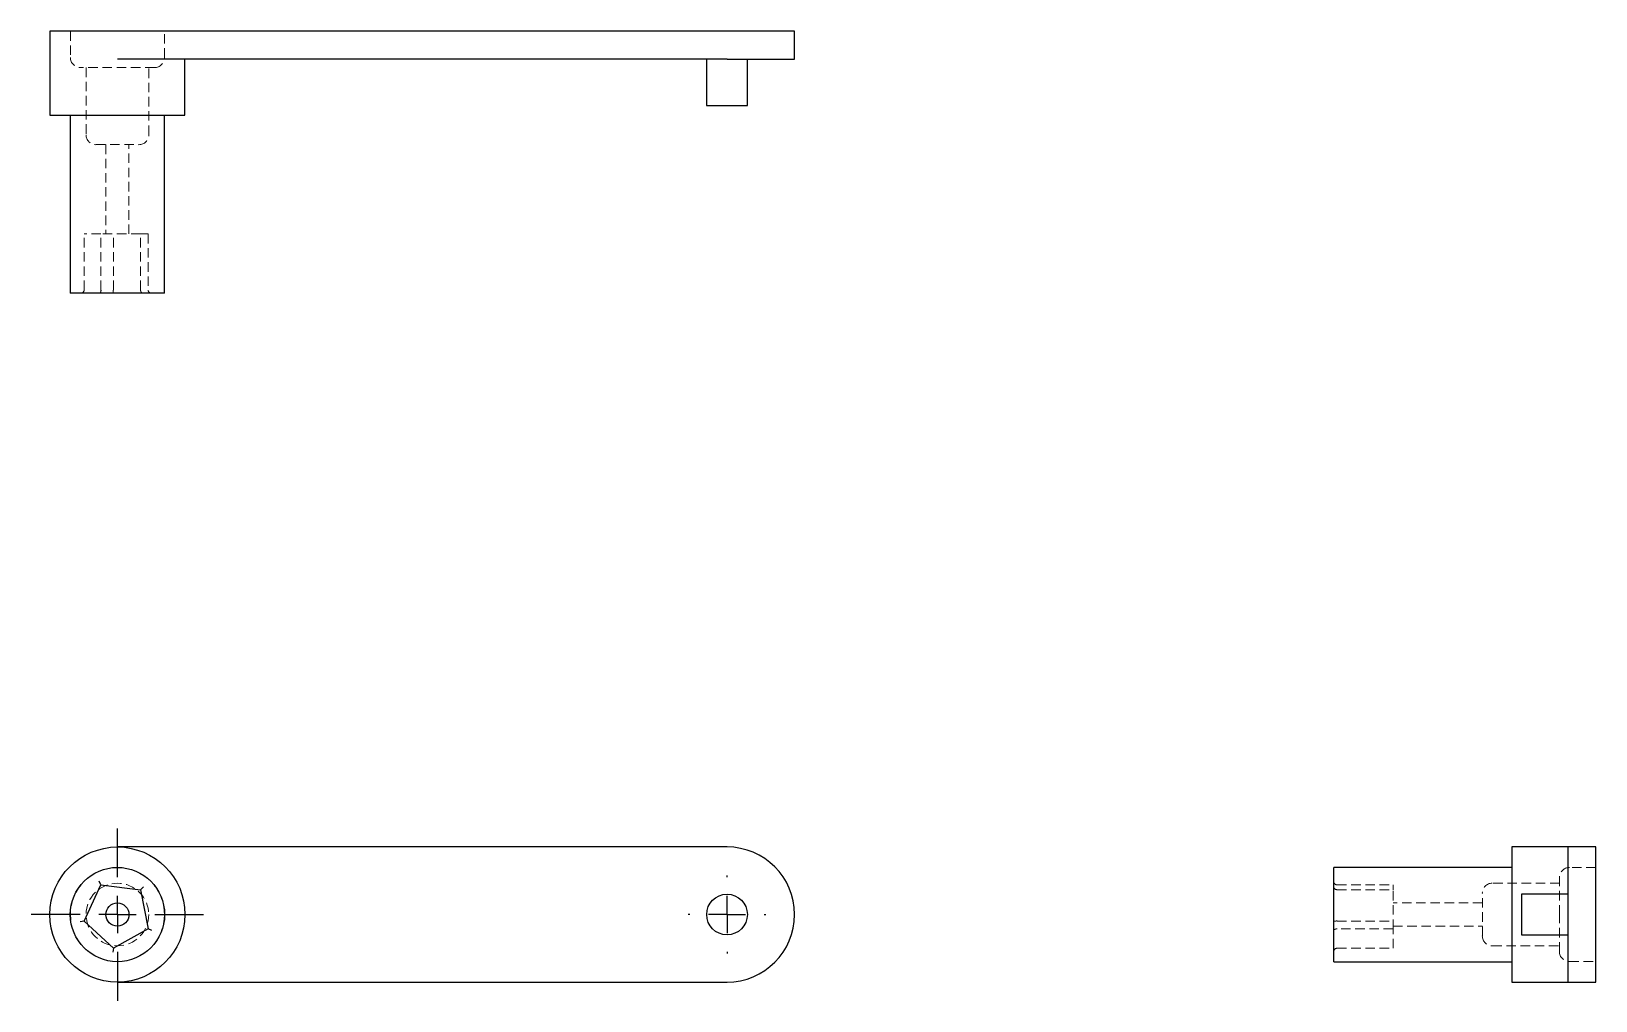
# Model space of a CAD drawing. Header units: millimetres. Extents: x 30 to 241, y 45 to 176.
import ezdxf

# ---------------------------------------------------------------- set-up
doc = ezdxf.new("R2010")
doc.units = ezdxf.units.MM
doc.linetypes.add('HIDDEN', pattern=[1.905, 1.27, -0.635])
doc.layers.add('10', color=7, linetype='Continuous')

# ---------------------------------------------------------------- blocks, each defined once
blk = doc.blocks.new('SW_CENTERMARKSYMBOL_0')
at = {"layer": '10', "color": 0}
for p, q in [((0, 5), (0, 5.23)), ((0, 0), (0, 2.5)), ((-5, 0), (-5.23, 0)), ((0, 0), (-2.5, 0)), ((0, 0), (0, -2.5)), ((0, 0), (2.5, 0)), ((5, 0), (5.23, 0)), ((0, -5), (0, -5.23))]:
    blk.add_line(p, q, dxfattribs=at)
blk = doc.blocks.new('SW_CENTERMARKSYMBOL_1')
at = {"layer": '10', "color": 0}
for p, q in [((0, 5), (0, 11.57)), ((0, 0), (0, 2.5)), ((-5, 0), (-11.57, 0)), ((0, 0), (-2.5, 0)), ((0, 0), (0, -2.5)), ((0, 0), (2.5, 0)), ((5, 0), (11.57, 0)), ((0, -5), (0, -11.57))]:
    blk.add_line(p, q, dxfattribs=at)

msp = doc.modelspace()

# ---------------------------------------------------------------- linework, layer by layer
at = {"color": 7, "linetype": 'Continuous', "lineweight": 25}
for p, q in [((33, 175.59), (33, 164.31)), ((42.07, 175.59), (33, 175.59)), ((123.93, 175.59), (42.07, 175.59)), ((133, 175.59), (123.93, 175.59)), ((133, 171.83), (133, 175.59)), ((123.93, 171.83), (42.07, 171.83)), ((51.14, 164.31), (51.14, 171.83)), ((121.19, 171.83), (121.19, 165.63)), ((123.93, 171.83), (133, 171.83)), ((126.66, 165.63), (126.66, 171.83)), ((33, 164.31), (51.14, 164.31)), ((35.74, 164.31), (35.74, 140.41)), ((48.4, 140.41), (48.4, 164.31)), ((121.19, 165.63), (126.66, 165.63)), ((48.4, 140.41), (35.74, 140.41)), ((123.93, 66.07), (42.07, 66.07)), ((236.83, 66.07), (229.31, 66.07)), ((229.31, 66.07), (229.31, 47.93)), ((240.59, 66.07), (236.83, 66.07)), ((236.83, 66.07), (236.83, 47.93)), ((240.59, 47.93), (240.59, 66.07)), ((229.31, 63.33), (205.41, 63.33)), ((205.41, 50.67), (205.41, 63.33)), ((37.6, 56.13), (39.86, 60.98)), ((39.86, 60.98), (39.6, 61.46)), ((39.86, 60.98), (45.18, 60.33)), ((45.18, 60.33), (45.55, 60.73)), ((45.18, 60.33), (46.2, 55.08)), ((236.83, 59.73), (230.63, 59.73)), ((230.63, 59.73), (230.63, 54.27)), ((37.6, 56.13), (37.06, 56.03)), ((41.52, 52.48), (37.6, 56.13)), ((46.2, 55.08), (41.52, 52.48)), ((46.69, 54.84), (46.2, 55.08)), ((230.63, 54.27), (236.83, 54.27)), ((41.52, 52.48), (41.45, 51.94)), ((205.41, 50.67), (229.31, 50.67)), ((42.07, 47.93), (123.93, 47.93)), ((229.31, 47.93), (236.83, 47.93)), ((236.83, 47.93), (240.59, 47.93))]:
    msp.add_line(p, q, dxfattribs=at)
at = {"color": 7, "linetype": 'HIDDEN', "lineweight": 18}
for p, q in [((35.77, 175.59), (35.77, 172.05)), ((48.38, 172.05), (48.38, 175.59)), ((47.05, 170.72), (37.09, 170.72)), ((37.87, 170.72), (37.87, 161.69)), ((46.27, 161.69), (46.27, 170.72)), ((39.19, 160.37), (44.95, 160.37)), ((40.52, 160.37), (40.52, 148.38)), ((43.62, 148.38), (43.62, 160.37)), ((39.86, 148.38), (37.6, 148.38)), ((37.6, 140.85), (37.6, 148.38)), ((39.86, 140.85), (39.86, 148.38)), ((45.18, 148.38), (39.86, 148.38)), ((41.52, 140.85), (41.52, 148.38)), ((46.2, 148.38), (45.18, 148.38)), ((45.18, 140.85), (45.18, 148.38)), ((46.2, 148.38), (46.2, 140.85)), ((240.59, 63.31), (237.05, 63.31)), ((205.85, 60.98), (213.38, 60.98)), ((213.38, 60.33), (213.38, 60.98)), ((235.72, 61.2), (226.69, 61.2)), ((235.72, 57), (235.72, 61.98)), ((205.85, 60.33), (213.38, 60.33)), ((213.38, 55.08), (213.38, 60.33)), ((225.37, 54.12), (225.37, 59.88)), ((225.37, 58.55), (213.38, 58.55)), ((235.72, 52.02), (235.72, 57)), ((205.85, 56.13), (213.38, 56.13)), ((213.38, 55.08), (205.85, 55.08)), ((213.38, 55.45), (225.37, 55.45)), ((213.38, 52.48), (213.38, 55.08)), ((226.69, 52.8), (235.72, 52.8)), ((205.85, 52.48), (213.38, 52.48)), ((237.05, 50.69), (240.59, 50.69))]:
    msp.add_line(p, q, dxfattribs=at)
at = {"color": 7, "linetype": 'Continuous', "lineweight": 25}
for centre, radius in [((42.07, 57), 9.07), ((42.07, 57), 6.33), ((123.93, 57), 2.73), ((42.07, 57), 1.55)]:
    msp.add_circle(centre, radius, dxfattribs=at)
at = {"color": 7, "linetype": 'HIDDEN', "lineweight": 18}
for radius in [6.31, 4.2]:
    msp.add_circle((42.07, 57), radius, dxfattribs=at)
for centre, start, end in [((37.09, 172.05), 180, 270), ((47.05, 172.05), 270, 0), ((39.19, 161.69), 180, 270), ((44.95, 161.69), 270, 0), ((237.05, 61.98), 90, 180), ((226.69, 59.88), 90, 180), ((226.69, 54.12), 180, 270), ((237.05, 52.02), 180, 270)]:
    msp.add_arc(centre, 1.33, start, end, dxfattribs=at)
at = {"color": 7, "linetype": 'Continuous', "lineweight": 25}
msp.add_arc((123.93, 57), 9.07, 270, 90, dxfattribs=at)
at = {"color": 7, "linetype": 'HIDDEN', "lineweight": 18}
for centre, major_axis, ratio, start_param, end_param in [((37.06, 140.85), (0.537, 0), 0.824159, 4.712389, 6.283185), ((39.6, 140.85), (0, 0.442), 0.599258, 3.141593, 4.712389), ((41.45, 140.85), (0, 0.442), 0.150639, 3.141593, 4.712389), ((45.55, 140.85), (0, 0.442), 0.842996, 1.570796, 3.141593), ((46.69, 140.85), (0.496, 0), 0.892651, 3.141593, 4.712389), ((205.85, 61.46), (0, 0.478), 0.924993, 1.570796, 3.141593), ((205.85, 60.73), (0.442, 0), 0.904003, 3.141593, 4.712389), ((205.85, 56.03), (0.442, 0), 0.235853, 1.570796, 3.141593), ((205.85, 54.84), (0.442, 0), 0.522385, 1.570796, 3.141593), ((205.85, 51.94), (0, 0.543), 0.815093, 0, 1.570796)]:
    msp.add_ellipse(centre, major_axis=major_axis, ratio=ratio, start_param=start_param, end_param=end_param, dxfattribs=at)

# ---------------------------------------------------------------- block references
at = {"layer": '10'}
for name, p in [('SW_CENTERMARKSYMBOL_1', (42.07, 57)), ('SW_CENTERMARKSYMBOL_0', (123.93, 57))]:
    msp.add_blockref(name, p, dxfattribs=at)

doc.saveas('drawing.dxf')
